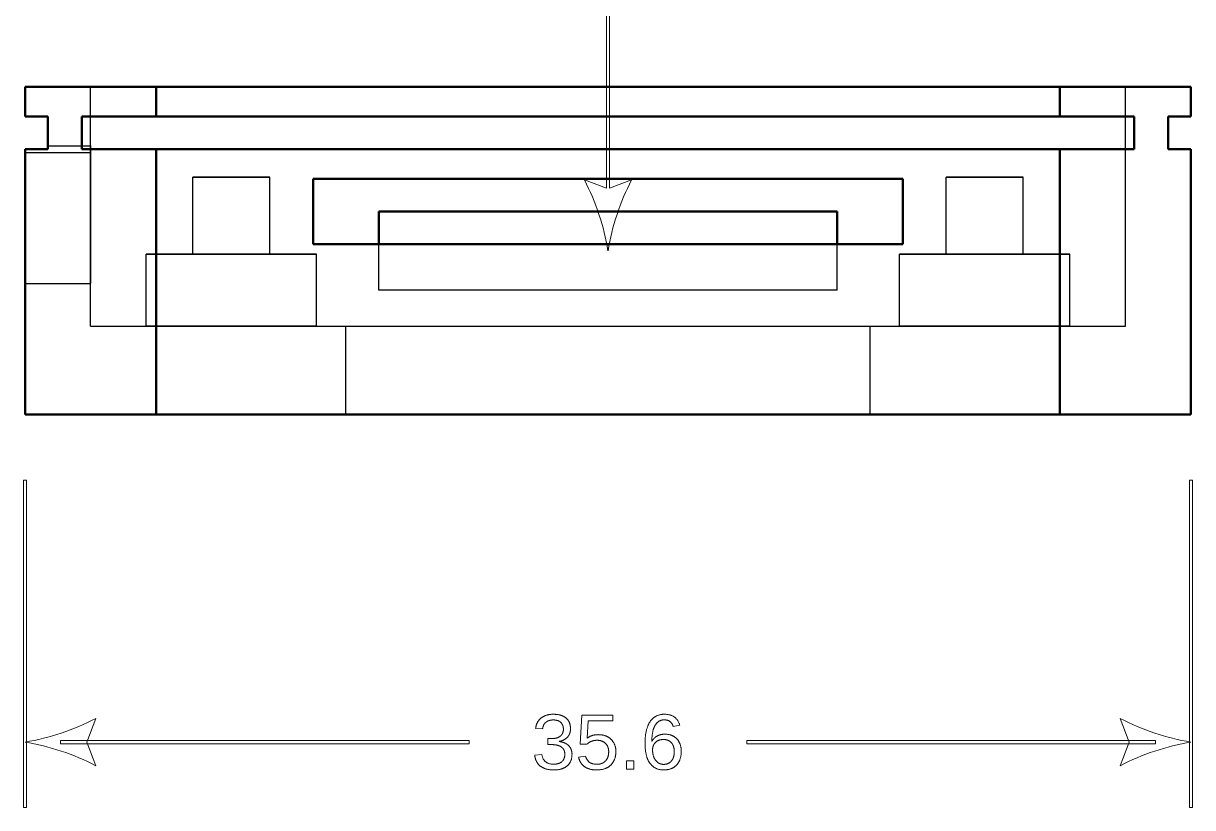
# Model space of a CAD drawing. Header units: millimetres. Extents: x 10 to 414, y 10 to 287.
# Drawn here: x 192.15 to 227.85, y 98 to 121.94 of the extents above; entities that cross this region are included whole.
import ezdxf

# ---------------------------------------------------------------- set-up
doc = ezdxf.new("R2010")
doc.units = ezdxf.units.MM
for name, color, linetype, lineweight in [('dimensions', 7, 'Continuous', 13), ('hidden', 7, 'Continuous', 25), ('part', 7, 'Continuous', 50)]:
    doc.layers.add(name, color=color, linetype=linetype, lineweight=lineweight)

msp = doc.modelspace()

# ---------------------------------------------------------------- linework, layer by layer
at = {"layer": 'dimensions'}
for p, q in [((209.95, 145), (209.95, 116.909)), ((210.05, 116.909), (210.05, 145)), ((209.95, 116.909), (209.28, 117.16)), ((210.72, 117.16), (210.05, 116.909)), ((192.25, 108), (192.15, 108)), ((192.15, 108), (192.15, 98)), ((192.25, 98), (192.25, 108)), ((227.85, 108), (227.75, 108)), ((227.75, 108), (227.75, 98)), ((227.85, 98), (227.85, 108)), ((194.09, 100), (194.36, 100.72)), ((209.205, 100.825), (209.15, 99.937)), ((210.144, 100.825), (209.205, 100.825)), ((210.144, 100.646), (210.144, 100.825)), ((225.64, 100.72), (225.91, 100)), ((207.791, 100.42), (208.003, 100.403)), ((209.366, 100.122), (209.398, 100.646)), ((209.398, 100.646), (210.144, 100.646)), ((211.99, 100.477), (212.191, 100.513)), ((193.28, 100.05), (193.28, 99.95)), ((205.763, 100.05), (193.28, 100.05)), ((194.36, 99.28), (194.09, 100)), ((205.763, 99.95), (205.763, 100.05)), ((208.159, 100.105), (208.159, 99.923)), ((208.274, 100.105), (208.159, 100.105)), ((208.509, 100.016), (208.509, 100.021)), ((214.237, 100.05), (214.237, 99.95)), ((226.72, 100.05), (214.237, 100.05)), ((225.91, 100), (225.64, 99.28)), ((226.72, 99.95), (226.72, 100.05)), ((193.28, 99.95), (205.763, 99.95)), ((207.981, 99.618), (207.763, 99.598)), ((208.159, 99.923), (208.279, 99.923)), ((209.15, 99.937), (209.357, 99.937)), ((214.237, 99.95), (226.72, 99.95)), ((209.316, 99.568), (209.102, 99.543)), ((210.56, 99.43), (210.56, 99.174)), ((210.789, 99.43), (210.56, 99.43)), ((210.789, 99.174), (210.789, 99.43)), ((210.56, 99.174), (210.789, 99.174)), ((192.15, 98), (192.25, 98)), ((227.75, 98), (227.85, 98))]:
    msp.add_line(p, q, dxfattribs=at)
for centre, start, end in [((202.8, 113.8), 9.4623, 27.4076), ((217.2, 113.8), 152.5924, 170.5377), ((191, 107.2), -80.5377, -62.5924), ((229, 107.2), -117.4076, -99.4623), ((191, 92.8), 62.5924, 80.5377), ((229, 92.8), 99.4623, 117.4076)]:
    msp.add_arc(centre, 7.299, start, end, dxfattribs=at)
for points in [[(207.791, 100.42), (207.814, 100.622), (207.959, 100.736)], [(207.959, 100.736), (208.104, 100.85), (208.331, 100.85)], [(208.329, 100.676), (208.189, 100.676), (208.103, 100.605)], [(208.56, 100.599), (208.482, 100.676), (208.329, 100.676)], [(208.331, 100.85), (208.58, 100.85), (208.717, 100.734)], [(208.717, 100.734), (208.855, 100.619), (208.855, 100.412)], [(211.283, 100.62), (211.437, 100.85), (211.72, 100.85)], [(211.718, 100.679), (211.537, 100.679), (211.438, 100.51)], [(211.99, 100.477), (211.928, 100.679), (211.718, 100.679)], [(211.72, 100.85), (212.094, 100.85), (212.191, 100.513)], [(208.103, 100.605), (208.017, 100.533), (208.003, 100.403)], [(208.543, 100.181), (208.638, 100.257), (208.638, 100.39)], [(208.638, 100.39), (208.638, 100.523), (208.56, 100.599)], [(208.855, 100.412), (208.855, 100.254), (208.767, 100.155)], [(211.13, 99.961), (211.13, 100.39), (211.283, 100.62)], [(211.438, 100.51), (211.339, 100.342), (211.339, 100.023)], [(208.274, 100.105), (208.447, 100.105), (208.543, 100.181)], [(208.767, 100.155), (208.678, 100.056), (208.509, 100.021)], [(208.509, 100.016), (208.695, 99.996), (208.798, 99.892)], [(209.504, 100.028), (209.43, 100.001), (209.357, 99.937)], [(209.366, 100.122), (209.503, 100.227), (209.707, 100.227)], [(209.664, 100.055), (209.578, 100.055), (209.504, 100.028)], [(209.924, 99.959), (209.828, 100.055), (209.664, 100.055)], [(209.707, 100.227), (209.951, 100.227), (210.096, 100.084)], [(210.096, 100.084), (210.24, 99.941), (210.24, 99.712)], [(211.277, 99.358), (211.13, 99.565), (211.13, 99.961)], [(211.339, 100.023), (211.397, 100.13), (211.501, 100.186)], [(211.451, 99.992), (211.361, 99.906), (211.361, 99.755)], [(211.69, 100.079), (211.542, 100.079), (211.451, 99.992)], [(211.501, 100.186), (211.605, 100.241), (211.74, 100.241)], [(211.935, 99.981), (211.847, 100.079), (211.69, 100.079)], [(211.74, 100.241), (211.969, 100.241), (212.103, 100.098)], [(212.023, 99.705), (212.023, 99.884), (211.935, 99.981)], [(212.103, 100.098), (212.237, 99.955), (212.237, 99.714)], [(207.981, 99.618), (208.023, 99.325), (208.341, 99.325)], [(208.578, 99.847), (208.474, 99.923), (208.279, 99.923)], [(208.682, 99.637), (208.682, 99.771), (208.578, 99.847)], [(208.591, 99.404), (208.682, 99.482), (208.682, 99.637)], [(208.901, 99.63), (208.901, 99.401), (208.755, 99.276)], [(208.798, 99.892), (208.901, 99.788), (208.901, 99.63)], [(210.021, 99.707), (210.021, 99.863), (209.924, 99.959)], [(209.925, 99.425), (210.021, 99.528), (210.021, 99.707)], [(210.24, 99.712), (210.24, 99.45), (210.085, 99.3)], [(211.361, 99.755), (211.361, 99.564), (211.455, 99.442)], [(211.936, 99.423), (212.023, 99.525), (212.023, 99.705)], [(212.237, 99.714), (212.237, 99.453), (212.095, 99.302)], [(207.94, 99.263), (207.791, 99.377), (207.763, 99.598)], [(208.341, 99.15), (208.09, 99.15), (207.94, 99.263)], [(208.341, 99.325), (208.5, 99.325), (208.591, 99.404)], [(208.755, 99.276), (208.61, 99.15), (208.341, 99.15)], [(209.282, 99.251), (209.14, 99.352), (209.102, 99.543)], [(209.654, 99.15), (209.423, 99.15), (209.282, 99.251)], [(209.316, 99.568), (209.382, 99.323), (209.659, 99.323)], [(210.085, 99.3), (209.93, 99.15), (209.654, 99.15)], [(209.659, 99.323), (209.829, 99.323), (209.925, 99.425)], [(211.704, 99.15), (211.425, 99.15), (211.277, 99.358)], [(211.455, 99.442), (211.549, 99.32), (211.697, 99.32)], [(211.697, 99.32), (211.849, 99.32), (211.936, 99.423)], [(212.095, 99.302), (211.954, 99.15), (211.704, 99.15)]]:
    msp.add_open_spline(points, degree=2, dxfattribs=at)
at = {"layer": 'hidden'}
for p, q in [((192.2, 119.1), (192.2, 120)), ((194.2, 112.7), (194.2, 120)), ((194.2, 120), (225.8, 120)), ((194.2, 112.7), (194.2, 120)), ((194.2, 120), (225.8, 120)), ((196.2, 120), (223.8, 120)), ((196.2, 119.1), (196.2, 120)), ((223.8, 119.1), (223.8, 120)), ((225.8, 112.7), (225.8, 120)), ((225.8, 112.7), (225.8, 120)), ((227.8, 119.1), (227.8, 120)), ((193.939, 118.1), (193.939, 119.1)), ((193.939, 119.1), (226.061, 119.1)), ((193.939, 119.1), (226.061, 119.1)), ((223.8, 119.1), (196.2, 119.1)), ((226.061, 118.1), (226.061, 119.1)), ((227.1, 118.1), (227.1, 119.1)), ((192.9, 118.2), (194.2, 118.2)), ((192.9, 118.2), (194.2, 118.2)), ((192.9, 118.2), (192.9, 118.1)), ((192.9, 118.2), (192.9, 118.1)), ((192.9, 118.2), (194.2, 118.2)), ((192.9, 118.2), (194.2, 118.2)), ((192.9, 118.2), (192.9, 118.1)), ((192.9, 118.1), (192.9, 118.2)), ((194.2, 118.2), (194.2, 114)), ((194.2, 118.2), (194.2, 114)), ((194.2, 118.2), (194.2, 114)), ((194.2, 118.2), (194.2, 114)), ((192.2, 118.1), (192.2, 114)), ((192.2, 118.1), (192.9, 118.1)), ((192.2, 118.1), (192.2, 114)), ((192.2, 118.1), (192.9, 118.1)), ((192.2, 118.1), (192.2, 114)), ((192.2, 118.1), (192.9, 118.1)), ((192.2, 118.1), (192.2, 114)), ((192.2, 118.1), (192.9, 118.1)), ((192.2, 110), (192.2, 118.1)), ((192.2, 118), (194.2, 118)), ((192.2, 118), (194.2, 118)), ((192.2, 118), (192.2, 114)), ((192.2, 118), (192.2, 114)), ((193.939, 118.1), (226.061, 118.1)), ((193.939, 118.1), (226.061, 118.1)), ((194.2, 118), (194.2, 114)), ((194.2, 118), (194.2, 114)), ((223.8, 118.1), (196.2, 118.1)), ((196.2, 110), (196.2, 118.1)), ((223.8, 110), (223.8, 118.1)), ((227.8, 110), (227.8, 118.1)), ((197.325, 114.9), (197.325, 117.25)), ((197.325, 114.9), (197.325, 117.25)), ((199.675, 114.9), (199.675, 117.25)), ((199.675, 114.9), (199.675, 117.25)), ((219, 117.2), (201, 117.2)), ((201, 115.2), (201, 117.2)), ((219, 115.2), (219, 117.2)), ((220.325, 114.9), (220.325, 117.25)), ((220.325, 114.9), (220.325, 117.25)), ((222.675, 114.9), (222.675, 117.25)), ((222.675, 114.9), (222.675, 117.25)), ((217, 116.2), (203, 116.2)), ((203, 113.8), (203, 116.2)), ((217, 113.8), (217, 116.2)), ((219, 115.2), (201, 115.2)), ((203, 113.8), (203, 115.2)), ((217, 113.8), (217, 115.2)), ((195.9, 112.7), (195.9, 114.9)), ((195.9, 112.7), (195.9, 114.9)), ((201.1, 112.7), (201.1, 114.9)), ((201.1, 112.7), (201.1, 114.9)), ((218.9, 112.7), (218.9, 114.9)), ((218.9, 112.7), (218.9, 114.9)), ((224.1, 112.7), (224.1, 114.9)), ((224.1, 112.7), (224.1, 114.9)), ((192.2, 114), (194.2, 114)), ((192.2, 114), (194.2, 114)), ((192.2, 114), (194.2, 114)), ((192.2, 114), (194.2, 114)), ((192.2, 114), (194.2, 114)), ((192.2, 114), (194.2, 114)), ((217, 113.8), (203, 113.8)), ((217, 113.8), (203, 113.8)), ((194.2, 112.7), (225.8, 112.7)), ((194.2, 112.7), (225.8, 112.7)), ((202, 112.7), (218, 112.7)), ((202, 112.7), (218, 112.7)), ((202, 112.7), (218, 112.7)), ((202, 112.7), (218, 112.7)), ((202, 112.7), (218, 112.7)), ((202, 112.7), (218, 112.7)), ((202, 112.7), (218, 112.7)), ((202, 112.7), (218, 112.7)), ((202, 110), (202, 112.7)), ((202, 110), (202, 112.7)), ((202, 110), (202, 112.7)), ((202, 110), (202, 112.7)), ((202, 110), (202, 112.7)), ((202, 110), (202, 112.7)), ((202, 110), (202, 112.7)), ((202, 110), (202, 112.7)), ((218, 110), (218, 112.7)), ((218, 110), (218, 112.7)), ((218, 110), (218, 112.7)), ((218, 110), (218, 112.7)), ((218, 110), (218, 112.7)), ((218, 110), (218, 112.7)), ((218, 110), (218, 112.7)), ((218, 110), (218, 112.7)), ((196.2, 110), (223.8, 110)), ((202, 110), (218, 110)), ((202, 110), (218, 110)), ((202, 110), (218, 110)), ((202, 110), (218, 110)), ((202, 110), (218, 110)), ((202, 110), (218, 110)), ((202, 110), (218, 110)), ((202, 110), (218, 110))]:
    msp.add_line(p, q, dxfattribs=at)
for points, degree, knots in [([(196.2, 120), (195.751, 120), (195.31, 120), (195.094, 120), (194.879, 120), (194.672, 120), (194.464, 120), (194.268, 120), (194.072, 120), (193.889, 120), (193.706, 120), (193.539, 120), (193.372, 120), (193.222, 120), (193.073, 120), (192.943, 120), (192.813, 120), (192.705, 120), (192.596, 120), (192.51, 120), (192.424, 120), (192.362, 120), (192.3, 120), (192.263, 120), (192.225, 120), (192.213, 120), (192.2, 120)], 2, [0, 0, 0, 0.142857, 0.142857, 0.214286, 0.214286, 0.285714, 0.285714, 0.357143, 0.357143, 0.428571, 0.428571, 0.5, 0.5, 0.571429, 0.571429, 0.642857, 0.642857, 0.714286, 0.714286, 0.785714, 0.785714, 0.857143, 0.857143, 0.928571, 0.928571, 1, 1, 1]), ([(192.9, 119.1), (192.674, 119.1), (192.498, 119.1), (192.379, 119.1), (192.261, 119.1), (192.201, 119.1), (192.2, 119.1)], 3, [0, 0, 0, 0, 0.5, 0.5, 0.5, 1, 1, 1, 1]), ([(227.8, 119.1), (227.799, 119.1), (227.739, 119.1), (227.621, 119.1), (227.502, 119.1), (227.326, 119.1), (227.1, 119.1)], 3, [0, 0, 0, 0, 0.5, 0.5, 0.5, 1, 1, 1, 1]), ([(192.9, 118.1), (192.674, 118.1), (192.498, 118.1), (192.379, 118.1), (192.261, 118.1), (192.201, 118.1), (192.2, 118.1)], 3, [0, 0, 0, 0, 0.5, 0.5, 0.5, 1, 1, 1, 1]), ([(227.8, 118.1), (227.799, 118.1), (227.739, 118.1), (227.621, 118.1), (227.502, 118.1), (227.326, 118.1), (227.1, 118.1)], 3, [0, 0, 0, 0, 0.5, 0.5, 0.5, 1, 1, 1, 1]), ([(197.325, 117.25), (197.327, 117.25), (197.33, 117.25), (197.332, 117.25), (197.34, 117.25), (197.347, 117.25), (197.354, 117.25), (197.367, 117.25), (197.379, 117.25), (197.391, 117.25), (197.408, 117.25), (197.425, 117.25), (197.441, 117.25), (197.463, 117.25), (197.484, 117.25), (197.505, 117.25), (197.531, 117.25), (197.556, 117.25), (197.581, 117.25), (197.611, 117.25), (197.64, 117.25), (197.669, 117.25), (197.702, 117.25), (197.735, 117.25), (197.767, 117.25), (197.838, 117.25), (197.912, 117.25), (197.99, 117.25), (198.15, 117.25), (198.324, 117.25), (198.5, 117.25)], 3, [0, 0, 0, 0, 0.071429, 0.071429, 0.071429, 0.142857, 0.142857, 0.142857, 0.214286, 0.214286, 0.214286, 0.285714, 0.285714, 0.285714, 0.357143, 0.357143, 0.357143, 0.428571, 0.428571, 0.428571, 0.5, 0.5, 0.5, 0.571429, 0.571429, 0.571429, 0.714286, 0.714286, 0.714286, 1, 1, 1, 1]), ([(197.325, 117.25), (197.327, 117.25), (197.33, 117.25), (197.332, 117.25), (197.34, 117.25), (197.347, 117.25), (197.354, 117.25), (197.367, 117.25), (197.379, 117.25), (197.391, 117.25), (197.408, 117.25), (197.425, 117.25), (197.441, 117.25), (197.463, 117.25), (197.484, 117.25), (197.505, 117.25), (197.531, 117.25), (197.556, 117.25), (197.581, 117.25), (197.611, 117.25), (197.64, 117.25), (197.669, 117.25), (197.702, 117.25), (197.735, 117.25), (197.767, 117.25), (197.838, 117.25), (197.912, 117.25), (197.99, 117.25), (198.15, 117.25), (198.324, 117.25), (198.5, 117.25)], 3, [0, 0, 0, 0, 0.071429, 0.071429, 0.071429, 0.142857, 0.142857, 0.142857, 0.214286, 0.214286, 0.214286, 0.285714, 0.285714, 0.285714, 0.357143, 0.357143, 0.357143, 0.428571, 0.428571, 0.428571, 0.5, 0.5, 0.5, 0.571429, 0.571429, 0.571429, 0.714286, 0.714286, 0.714286, 1, 1, 1, 1]), ([(198.5, 117.25), (198.699, 117.25), (198.888, 117.25), (199.012, 117.25), (199.125, 117.25), (199.179, 117.25), (199.233, 117.25), (199.282, 117.25), (199.331, 117.25), (199.375, 117.25), (199.419, 117.25), (199.457, 117.25), (199.495, 117.25), (199.527, 117.25), (199.559, 117.25), (199.584, 117.25), (199.609, 117.25), (199.627, 117.25), (199.646, 117.25), (199.657, 117.25), (199.668, 117.25), (199.671, 117.25), (199.675, 117.25)], 2, [0, 0, 0, 0.336599, 0.336599, 0.560999, 0.560999, 0.673198, 0.673198, 0.785398, 0.785398, 0.897598, 0.897598, 1.009798, 1.009798, 1.121997, 1.121997, 1.234197, 1.234197, 1.346397, 1.346397, 1.458597, 1.458597, 1.570796, 1.570796, 1.570796]), ([(198.5, 117.25), (198.699, 117.25), (198.888, 117.25), (199.012, 117.25), (199.125, 117.25), (199.179, 117.25), (199.233, 117.25), (199.282, 117.25), (199.331, 117.25), (199.375, 117.25), (199.419, 117.25), (199.457, 117.25), (199.495, 117.25), (199.527, 117.25), (199.559, 117.25), (199.584, 117.25), (199.609, 117.25), (199.627, 117.25), (199.646, 117.25), (199.657, 117.25), (199.668, 117.25), (199.671, 117.25), (199.675, 117.25)], 2, [0, 0, 0, 0.336599, 0.336599, 0.560999, 0.560999, 0.673198, 0.673198, 0.785398, 0.785398, 0.897598, 0.897598, 1.009798, 1.009798, 1.121997, 1.121997, 1.234197, 1.234197, 1.346397, 1.346397, 1.458597, 1.458597, 1.570796, 1.570796, 1.570796]), ([(220.325, 117.25), (220.327, 117.25), (220.33, 117.25), (220.332, 117.25), (220.34, 117.25), (220.347, 117.25), (220.354, 117.25), (220.367, 117.25), (220.379, 117.25), (220.391, 117.25), (220.408, 117.25), (220.425, 117.25), (220.441, 117.25), (220.463, 117.25), (220.484, 117.25), (220.505, 117.25), (220.531, 117.25), (220.556, 117.25), (220.581, 117.25), (220.611, 117.25), (220.64, 117.25), (220.669, 117.25), (220.702, 117.25), (220.735, 117.25), (220.767, 117.25), (220.838, 117.25), (220.912, 117.25), (220.99, 117.25), (221.15, 117.25), (221.324, 117.25), (221.5, 117.25)], 3, [0, 0, 0, 0, 0.071429, 0.071429, 0.071429, 0.142857, 0.142857, 0.142857, 0.214286, 0.214286, 0.214286, 0.285714, 0.285714, 0.285714, 0.357143, 0.357143, 0.357143, 0.428571, 0.428571, 0.428571, 0.5, 0.5, 0.5, 0.571429, 0.571429, 0.571429, 0.714286, 0.714286, 0.714286, 1, 1, 1, 1]), ([(220.325, 117.25), (220.327, 117.25), (220.33, 117.25), (220.332, 117.25), (220.34, 117.25), (220.347, 117.25), (220.354, 117.25), (220.367, 117.25), (220.379, 117.25), (220.391, 117.25), (220.408, 117.25), (220.425, 117.25), (220.441, 117.25), (220.463, 117.25), (220.484, 117.25), (220.505, 117.25), (220.531, 117.25), (220.556, 117.25), (220.581, 117.25), (220.611, 117.25), (220.64, 117.25), (220.669, 117.25), (220.702, 117.25), (220.735, 117.25), (220.767, 117.25), (220.838, 117.25), (220.912, 117.25), (220.99, 117.25), (221.15, 117.25), (221.324, 117.25), (221.5, 117.25)], 3, [0, 0, 0, 0, 0.071429, 0.071429, 0.071429, 0.142857, 0.142857, 0.142857, 0.214286, 0.214286, 0.214286, 0.285714, 0.285714, 0.285714, 0.357143, 0.357143, 0.357143, 0.428571, 0.428571, 0.428571, 0.5, 0.5, 0.5, 0.571429, 0.571429, 0.571429, 0.714286, 0.714286, 0.714286, 1, 1, 1, 1]), ([(221.5, 117.25), (221.699, 117.25), (221.888, 117.25), (222.012, 117.25), (222.125, 117.25), (222.179, 117.25), (222.233, 117.25), (222.282, 117.25), (222.331, 117.25), (222.375, 117.25), (222.419, 117.25), (222.457, 117.25), (222.495, 117.25), (222.527, 117.25), (222.559, 117.25), (222.584, 117.25), (222.609, 117.25), (222.627, 117.25), (222.646, 117.25), (222.657, 117.25), (222.668, 117.25), (222.671, 117.25), (222.675, 117.25)], 2, [0, 0, 0, 0.336599, 0.336599, 0.560999, 0.560999, 0.673198, 0.673198, 0.785398, 0.785398, 0.897598, 0.897598, 1.009798, 1.009798, 1.121997, 1.121997, 1.234197, 1.234197, 1.346397, 1.346397, 1.458597, 1.458597, 1.570796, 1.570796, 1.570796]), ([(221.5, 117.25), (221.699, 117.25), (221.888, 117.25), (222.012, 117.25), (222.125, 117.25), (222.179, 117.25), (222.233, 117.25), (222.282, 117.25), (222.331, 117.25), (222.375, 117.25), (222.419, 117.25), (222.457, 117.25), (222.495, 117.25), (222.527, 117.25), (222.559, 117.25), (222.584, 117.25), (222.609, 117.25), (222.627, 117.25), (222.646, 117.25), (222.657, 117.25), (222.668, 117.25), (222.671, 117.25), (222.675, 117.25)], 2, [0, 0, 0, 0.336599, 0.336599, 0.560999, 0.560999, 0.673198, 0.673198, 0.785398, 0.785398, 0.897598, 0.897598, 1.009798, 1.009798, 1.121997, 1.121997, 1.234197, 1.234197, 1.346397, 1.346397, 1.458597, 1.458597, 1.570796, 1.570796, 1.570796]), ([(195.9, 114.9), (195.908, 114.9), (195.916, 114.9), (195.941, 114.9), (195.965, 114.9), (196.006, 114.9), (196.046, 114.9), (196.102, 114.9), (196.157, 114.9), (196.228, 114.9), (196.299, 114.9), (196.383, 114.9), (196.467, 114.9), (196.564, 114.9), (196.662, 114.9), (196.77, 114.9), (196.879, 114.9), (196.998, 114.9), (197.117, 114.9), (197.244, 114.9), (197.372, 114.9), (197.507, 114.9), (197.641, 114.9), (197.781, 114.9), (197.921, 114.9), (198.208, 114.9), (198.5, 114.9)], 2, [0, 0, 0, 0.071429, 0.071429, 0.142857, 0.142857, 0.214286, 0.214286, 0.285714, 0.285714, 0.357143, 0.357143, 0.428571, 0.428571, 0.5, 0.5, 0.571429, 0.571429, 0.642857, 0.642857, 0.714286, 0.714286, 0.785714, 0.785714, 0.857143, 0.857143, 1, 1, 1]), ([(195.9, 114.9), (195.908, 114.9), (195.916, 114.9), (195.941, 114.9), (195.965, 114.9), (196.006, 114.9), (196.046, 114.9), (196.102, 114.9), (196.157, 114.9), (196.228, 114.9), (196.299, 114.9), (196.383, 114.9), (196.467, 114.9), (196.564, 114.9), (196.662, 114.9), (196.77, 114.9), (196.879, 114.9), (196.998, 114.9), (197.117, 114.9), (197.244, 114.9), (197.372, 114.9), (197.507, 114.9), (197.641, 114.9), (197.781, 114.9), (197.921, 114.9), (198.208, 114.9), (198.5, 114.9)], 2, [0, 0, 0, 0.071429, 0.071429, 0.142857, 0.142857, 0.214286, 0.214286, 0.285714, 0.285714, 0.357143, 0.357143, 0.428571, 0.428571, 0.5, 0.5, 0.571429, 0.571429, 0.642857, 0.642857, 0.714286, 0.714286, 0.785714, 0.785714, 0.857143, 0.857143, 1, 1, 1]), ([(197.325, 114.9), (197.327, 114.9), (197.33, 114.9), (197.332, 114.9), (197.34, 114.9), (197.347, 114.9), (197.354, 114.9), (197.367, 114.9), (197.379, 114.9), (197.391, 114.9), (197.408, 114.9), (197.425, 114.9), (197.441, 114.9), (197.463, 114.9), (197.484, 114.9), (197.505, 114.9), (197.531, 114.9), (197.556, 114.9), (197.581, 114.9), (197.611, 114.9), (197.64, 114.9), (197.669, 114.9), (197.702, 114.9), (197.735, 114.9), (197.767, 114.9), (197.838, 114.9), (197.912, 114.9), (197.99, 114.9), (198.15, 114.9), (198.324, 114.9), (198.5, 114.9)], 3, [0, 0, 0, 0, 0.071429, 0.071429, 0.071429, 0.142857, 0.142857, 0.142857, 0.214286, 0.214286, 0.214286, 0.285714, 0.285714, 0.285714, 0.357143, 0.357143, 0.357143, 0.428571, 0.428571, 0.428571, 0.5, 0.5, 0.5, 0.571429, 0.571429, 0.571429, 0.714286, 0.714286, 0.714286, 1, 1, 1, 1]), ([(197.325, 114.9), (197.327, 114.9), (197.33, 114.9), (197.332, 114.9), (197.34, 114.9), (197.347, 114.9), (197.354, 114.9), (197.367, 114.9), (197.379, 114.9), (197.391, 114.9), (197.408, 114.9), (197.425, 114.9), (197.441, 114.9), (197.463, 114.9), (197.484, 114.9), (197.505, 114.9), (197.531, 114.9), (197.556, 114.9), (197.581, 114.9), (197.611, 114.9), (197.64, 114.9), (197.669, 114.9), (197.702, 114.9), (197.735, 114.9), (197.767, 114.9), (197.838, 114.9), (197.912, 114.9), (197.99, 114.9), (198.15, 114.9), (198.324, 114.9), (198.5, 114.9)], 3, [0, 0, 0, 0, 0.071429, 0.071429, 0.071429, 0.142857, 0.142857, 0.142857, 0.214286, 0.214286, 0.214286, 0.285714, 0.285714, 0.285714, 0.357143, 0.357143, 0.357143, 0.428571, 0.428571, 0.428571, 0.5, 0.5, 0.5, 0.571429, 0.571429, 0.571429, 0.714286, 0.714286, 0.714286, 1, 1, 1, 1]), ([(198.5, 114.9), (198.699, 114.9), (198.888, 114.9), (199.012, 114.9), (199.125, 114.9), (199.179, 114.9), (199.233, 114.9), (199.282, 114.9), (199.331, 114.9), (199.375, 114.9), (199.419, 114.9), (199.457, 114.9), (199.495, 114.9), (199.527, 114.9), (199.559, 114.9), (199.584, 114.9), (199.609, 114.9), (199.627, 114.9), (199.646, 114.9), (199.657, 114.9), (199.668, 114.9), (199.671, 114.9), (199.675, 114.9)], 2, [0, 0, 0, 0.336599, 0.336599, 0.560999, 0.560999, 0.673198, 0.673198, 0.785398, 0.785398, 0.897598, 0.897598, 1.009798, 1.009798, 1.121997, 1.121997, 1.234197, 1.234197, 1.346397, 1.346397, 1.458597, 1.458597, 1.570796, 1.570796, 1.570796]), ([(198.5, 114.9), (198.646, 114.9), (198.791, 114.9), (199.081, 114.9), (199.359, 114.9), (199.493, 114.9), (199.628, 114.9), (199.756, 114.9), (199.883, 114.9), (200.002, 114.9), (200.121, 114.9), (200.23, 114.9), (200.338, 114.9), (200.436, 114.9), (200.533, 114.9), (200.617, 114.9), (200.701, 114.9), (200.772, 114.9), (200.843, 114.9), (200.898, 114.9), (200.954, 114.9), (200.994, 114.9), (201.035, 114.9), (201.059, 114.9), (201.084, 114.9), (201.092, 114.9), (201.1, 114.9)], 2, [0, 0, 0, 0.1122, 0.1122, 0.336599, 0.336599, 0.448799, 0.448799, 0.560999, 0.560999, 0.673198, 0.673198, 0.785398, 0.785398, 0.897598, 0.897598, 1.009798, 1.009798, 1.121997, 1.121997, 1.234197, 1.234197, 1.346397, 1.346397, 1.458597, 1.458597, 1.570796, 1.570796, 1.570796]), ([(198.5, 114.9), (198.646, 114.9), (198.791, 114.9), (199.081, 114.9), (199.359, 114.9), (199.493, 114.9), (199.628, 114.9), (199.756, 114.9), (199.883, 114.9), (200.002, 114.9), (200.121, 114.9), (200.23, 114.9), (200.338, 114.9), (200.436, 114.9), (200.533, 114.9), (200.617, 114.9), (200.701, 114.9), (200.772, 114.9), (200.843, 114.9), (200.898, 114.9), (200.954, 114.9), (200.994, 114.9), (201.035, 114.9), (201.059, 114.9), (201.084, 114.9), (201.092, 114.9), (201.1, 114.9)], 2, [0, 0, 0, 0.1122, 0.1122, 0.336599, 0.336599, 0.448799, 0.448799, 0.560999, 0.560999, 0.673198, 0.673198, 0.785398, 0.785398, 0.897598, 0.897598, 1.009798, 1.009798, 1.121997, 1.121997, 1.234197, 1.234197, 1.346397, 1.346397, 1.458597, 1.458597, 1.570796, 1.570796, 1.570796]), ([(198.5, 114.9), (198.699, 114.9), (198.888, 114.9), (199.012, 114.9), (199.125, 114.9), (199.179, 114.9), (199.233, 114.9), (199.282, 114.9), (199.331, 114.9), (199.375, 114.9), (199.419, 114.9), (199.457, 114.9), (199.495, 114.9), (199.527, 114.9), (199.559, 114.9), (199.584, 114.9), (199.609, 114.9), (199.627, 114.9), (199.646, 114.9), (199.657, 114.9), (199.668, 114.9), (199.671, 114.9), (199.675, 114.9)], 2, [0, 0, 0, 0.336599, 0.336599, 0.560999, 0.560999, 0.673198, 0.673198, 0.785398, 0.785398, 0.897598, 0.897598, 1.009798, 1.009798, 1.121997, 1.121997, 1.234197, 1.234197, 1.346397, 1.346397, 1.458597, 1.458597, 1.570796, 1.570796, 1.570796]), ([(218.9, 114.9), (218.908, 114.9), (218.916, 114.9), (218.941, 114.9), (218.965, 114.9), (219.006, 114.9), (219.046, 114.9), (219.102, 114.9), (219.157, 114.9), (219.228, 114.9), (219.299, 114.9), (219.383, 114.9), (219.467, 114.9), (219.564, 114.9), (219.662, 114.9), (219.77, 114.9), (219.879, 114.9), (219.998, 114.9), (220.117, 114.9), (220.244, 114.9), (220.372, 114.9), (220.507, 114.9), (220.641, 114.9), (220.781, 114.9), (220.921, 114.9), (221.208, 114.9), (221.5, 114.9)], 2, [0, 0, 0, 0.071429, 0.071429, 0.142857, 0.142857, 0.214286, 0.214286, 0.285714, 0.285714, 0.357143, 0.357143, 0.428571, 0.428571, 0.5, 0.5, 0.571429, 0.571429, 0.642857, 0.642857, 0.714286, 0.714286, 0.785714, 0.785714, 0.857143, 0.857143, 1, 1, 1]), ([(218.9, 114.9), (218.908, 114.9), (218.916, 114.9), (218.941, 114.9), (218.965, 114.9), (219.006, 114.9), (219.046, 114.9), (219.102, 114.9), (219.157, 114.9), (219.228, 114.9), (219.299, 114.9), (219.383, 114.9), (219.467, 114.9), (219.564, 114.9), (219.662, 114.9), (219.77, 114.9), (219.879, 114.9), (219.998, 114.9), (220.117, 114.9), (220.244, 114.9), (220.372, 114.9), (220.507, 114.9), (220.641, 114.9), (220.781, 114.9), (220.921, 114.9), (221.208, 114.9), (221.5, 114.9)], 2, [0, 0, 0, 0.071429, 0.071429, 0.142857, 0.142857, 0.214286, 0.214286, 0.285714, 0.285714, 0.357143, 0.357143, 0.428571, 0.428571, 0.5, 0.5, 0.571429, 0.571429, 0.642857, 0.642857, 0.714286, 0.714286, 0.785714, 0.785714, 0.857143, 0.857143, 1, 1, 1]), ([(220.325, 114.9), (220.327, 114.9), (220.33, 114.9), (220.332, 114.9), (220.34, 114.9), (220.347, 114.9), (220.354, 114.9), (220.367, 114.9), (220.379, 114.9), (220.391, 114.9), (220.408, 114.9), (220.425, 114.9), (220.441, 114.9), (220.463, 114.9), (220.484, 114.9), (220.505, 114.9), (220.531, 114.9), (220.556, 114.9), (220.581, 114.9), (220.611, 114.9), (220.64, 114.9), (220.669, 114.9), (220.702, 114.9), (220.735, 114.9), (220.767, 114.9), (220.838, 114.9), (220.912, 114.9), (220.99, 114.9), (221.15, 114.9), (221.324, 114.9), (221.5, 114.9)], 3, [0, 0, 0, 0, 0.071429, 0.071429, 0.071429, 0.142857, 0.142857, 0.142857, 0.214286, 0.214286, 0.214286, 0.285714, 0.285714, 0.285714, 0.357143, 0.357143, 0.357143, 0.428571, 0.428571, 0.428571, 0.5, 0.5, 0.5, 0.571429, 0.571429, 0.571429, 0.714286, 0.714286, 0.714286, 1, 1, 1, 1]), ([(220.325, 114.9), (220.327, 114.9), (220.33, 114.9), (220.332, 114.9), (220.34, 114.9), (220.347, 114.9), (220.354, 114.9), (220.367, 114.9), (220.379, 114.9), (220.391, 114.9), (220.408, 114.9), (220.425, 114.9), (220.441, 114.9), (220.463, 114.9), (220.484, 114.9), (220.505, 114.9), (220.531, 114.9), (220.556, 114.9), (220.581, 114.9), (220.611, 114.9), (220.64, 114.9), (220.669, 114.9), (220.702, 114.9), (220.735, 114.9), (220.767, 114.9), (220.838, 114.9), (220.912, 114.9), (220.99, 114.9), (221.15, 114.9), (221.324, 114.9), (221.5, 114.9)], 3, [0, 0, 0, 0, 0.071429, 0.071429, 0.071429, 0.142857, 0.142857, 0.142857, 0.214286, 0.214286, 0.214286, 0.285714, 0.285714, 0.285714, 0.357143, 0.357143, 0.357143, 0.428571, 0.428571, 0.428571, 0.5, 0.5, 0.5, 0.571429, 0.571429, 0.571429, 0.714286, 0.714286, 0.714286, 1, 1, 1, 1]), ([(221.5, 114.9), (221.646, 114.9), (221.791, 114.9), (222.081, 114.9), (222.359, 114.9), (222.493, 114.9), (222.628, 114.9), (222.756, 114.9), (222.883, 114.9), (223.002, 114.9), (223.121, 114.9), (223.23, 114.9), (223.338, 114.9), (223.436, 114.9), (223.533, 114.9), (223.617, 114.9), (223.701, 114.9), (223.772, 114.9), (223.843, 114.9), (223.898, 114.9), (223.954, 114.9), (223.994, 114.9), (224.035, 114.9), (224.059, 114.9), (224.084, 114.9), (224.092, 114.9), (224.1, 114.9)], 2, [0, 0, 0, 0.1122, 0.1122, 0.336599, 0.336599, 0.448799, 0.448799, 0.560999, 0.560999, 0.673198, 0.673198, 0.785398, 0.785398, 0.897598, 0.897598, 1.009798, 1.009798, 1.121997, 1.121997, 1.234197, 1.234197, 1.346397, 1.346397, 1.458597, 1.458597, 1.570796, 1.570796, 1.570796]), ([(221.5, 114.9), (221.646, 114.9), (221.791, 114.9), (222.081, 114.9), (222.359, 114.9), (222.493, 114.9), (222.628, 114.9), (222.756, 114.9), (222.883, 114.9), (223.002, 114.9), (223.121, 114.9), (223.23, 114.9), (223.338, 114.9), (223.436, 114.9), (223.533, 114.9), (223.617, 114.9), (223.701, 114.9), (223.772, 114.9), (223.843, 114.9), (223.898, 114.9), (223.954, 114.9), (223.994, 114.9), (224.035, 114.9), (224.059, 114.9), (224.084, 114.9), (224.092, 114.9), (224.1, 114.9)], 2, [0, 0, 0, 0.1122, 0.1122, 0.336599, 0.336599, 0.448799, 0.448799, 0.560999, 0.560999, 0.673198, 0.673198, 0.785398, 0.785398, 0.897598, 0.897598, 1.009798, 1.009798, 1.121997, 1.121997, 1.234197, 1.234197, 1.346397, 1.346397, 1.458597, 1.458597, 1.570796, 1.570796, 1.570796]), ([(221.5, 114.9), (221.699, 114.9), (221.888, 114.9), (222.012, 114.9), (222.125, 114.9), (222.179, 114.9), (222.233, 114.9), (222.282, 114.9), (222.331, 114.9), (222.375, 114.9), (222.419, 114.9), (222.457, 114.9), (222.495, 114.9), (222.527, 114.9), (222.559, 114.9), (222.584, 114.9), (222.609, 114.9), (222.627, 114.9), (222.646, 114.9), (222.657, 114.9), (222.668, 114.9), (222.671, 114.9), (222.675, 114.9)], 2, [0, 0, 0, 0.336599, 0.336599, 0.560999, 0.560999, 0.673198, 0.673198, 0.785398, 0.785398, 0.897598, 0.897598, 1.009798, 1.009798, 1.121997, 1.121997, 1.234197, 1.234197, 1.346397, 1.346397, 1.458597, 1.458597, 1.570796, 1.570796, 1.570796]), ([(221.5, 114.9), (221.699, 114.9), (221.888, 114.9), (222.012, 114.9), (222.125, 114.9), (222.179, 114.9), (222.233, 114.9), (222.282, 114.9), (222.331, 114.9), (222.375, 114.9), (222.419, 114.9), (222.457, 114.9), (222.495, 114.9), (222.527, 114.9), (222.559, 114.9), (222.584, 114.9), (222.609, 114.9), (222.627, 114.9), (222.646, 114.9), (222.657, 114.9), (222.668, 114.9), (222.671, 114.9), (222.675, 114.9)], 2, [0, 0, 0, 0.336599, 0.336599, 0.560999, 0.560999, 0.673198, 0.673198, 0.785398, 0.785398, 0.897598, 0.897598, 1.009798, 1.009798, 1.121997, 1.121997, 1.234197, 1.234197, 1.346397, 1.346397, 1.458597, 1.458597, 1.570796, 1.570796, 1.570796]), ([(195.9, 112.7), (195.908, 112.7), (195.916, 112.7), (195.941, 112.7), (195.965, 112.7), (196.006, 112.7), (196.046, 112.7), (196.102, 112.7), (196.157, 112.7), (196.228, 112.7), (196.299, 112.7), (196.383, 112.7), (196.467, 112.7), (196.564, 112.7), (196.662, 112.7), (196.77, 112.7), (196.879, 112.7), (196.998, 112.7), (197.117, 112.7), (197.244, 112.7), (197.372, 112.7), (197.507, 112.7), (197.641, 112.7), (197.781, 112.7), (197.921, 112.7), (198.208, 112.7), (198.5, 112.7)], 2, [0, 0, 0, 0.071429, 0.071429, 0.142857, 0.142857, 0.214286, 0.214286, 0.285714, 0.285714, 0.357143, 0.357143, 0.428571, 0.428571, 0.5, 0.5, 0.571429, 0.571429, 0.642857, 0.642857, 0.714286, 0.714286, 0.785714, 0.785714, 0.857143, 0.857143, 1, 1, 1]), ([(195.9, 112.7), (195.908, 112.7), (195.916, 112.7), (195.941, 112.7), (195.965, 112.7), (196.006, 112.7), (196.046, 112.7), (196.102, 112.7), (196.157, 112.7), (196.228, 112.7), (196.299, 112.7), (196.383, 112.7), (196.467, 112.7), (196.564, 112.7), (196.662, 112.7), (196.77, 112.7), (196.879, 112.7), (196.998, 112.7), (197.117, 112.7), (197.244, 112.7), (197.372, 112.7), (197.507, 112.7), (197.641, 112.7), (197.781, 112.7), (197.921, 112.7), (198.208, 112.7), (198.5, 112.7)], 2, [0, 0, 0, 0.071429, 0.071429, 0.142857, 0.142857, 0.214286, 0.214286, 0.285714, 0.285714, 0.357143, 0.357143, 0.428571, 0.428571, 0.5, 0.5, 0.571429, 0.571429, 0.642857, 0.642857, 0.714286, 0.714286, 0.785714, 0.785714, 0.857143, 0.857143, 1, 1, 1]), ([(198.5, 112.7), (198.646, 112.7), (198.791, 112.7), (199.081, 112.7), (199.359, 112.7), (199.493, 112.7), (199.628, 112.7), (199.756, 112.7), (199.883, 112.7), (200.002, 112.7), (200.121, 112.7), (200.23, 112.7), (200.338, 112.7), (200.436, 112.7), (200.533, 112.7), (200.617, 112.7), (200.701, 112.7), (200.772, 112.7), (200.843, 112.7), (200.898, 112.7), (200.954, 112.7), (200.994, 112.7), (201.035, 112.7), (201.059, 112.7), (201.084, 112.7), (201.092, 112.7), (201.1, 112.7)], 2, [0, 0, 0, 0.1122, 0.1122, 0.336599, 0.336599, 0.448799, 0.448799, 0.560999, 0.560999, 0.673198, 0.673198, 0.785398, 0.785398, 0.897598, 0.897598, 1.009798, 1.009798, 1.121997, 1.121997, 1.234197, 1.234197, 1.346397, 1.346397, 1.458597, 1.458597, 1.570796, 1.570796, 1.570796]), ([(198.5, 112.7), (198.646, 112.7), (198.791, 112.7), (199.081, 112.7), (199.359, 112.7), (199.493, 112.7), (199.628, 112.7), (199.756, 112.7), (199.883, 112.7), (200.002, 112.7), (200.121, 112.7), (200.23, 112.7), (200.338, 112.7), (200.436, 112.7), (200.533, 112.7), (200.617, 112.7), (200.701, 112.7), (200.772, 112.7), (200.843, 112.7), (200.898, 112.7), (200.954, 112.7), (200.994, 112.7), (201.035, 112.7), (201.059, 112.7), (201.084, 112.7), (201.092, 112.7), (201.1, 112.7)], 2, [0, 0, 0, 0.1122, 0.1122, 0.336599, 0.336599, 0.448799, 0.448799, 0.560999, 0.560999, 0.673198, 0.673198, 0.785398, 0.785398, 0.897598, 0.897598, 1.009798, 1.009798, 1.121997, 1.121997, 1.234197, 1.234197, 1.346397, 1.346397, 1.458597, 1.458597, 1.570796, 1.570796, 1.570796]), ([(218.9, 112.7), (218.908, 112.7), (218.916, 112.7), (218.941, 112.7), (218.965, 112.7), (219.006, 112.7), (219.046, 112.7), (219.102, 112.7), (219.157, 112.7), (219.228, 112.7), (219.299, 112.7), (219.383, 112.7), (219.467, 112.7), (219.564, 112.7), (219.662, 112.7), (219.77, 112.7), (219.879, 112.7), (219.998, 112.7), (220.117, 112.7), (220.244, 112.7), (220.372, 112.7), (220.507, 112.7), (220.641, 112.7), (220.781, 112.7), (220.921, 112.7), (221.208, 112.7), (221.5, 112.7)], 2, [0, 0, 0, 0.071429, 0.071429, 0.142857, 0.142857, 0.214286, 0.214286, 0.285714, 0.285714, 0.357143, 0.357143, 0.428571, 0.428571, 0.5, 0.5, 0.571429, 0.571429, 0.642857, 0.642857, 0.714286, 0.714286, 0.785714, 0.785714, 0.857143, 0.857143, 1, 1, 1]), ([(218.9, 112.7), (218.908, 112.7), (218.916, 112.7), (218.941, 112.7), (218.965, 112.7), (219.006, 112.7), (219.046, 112.7), (219.102, 112.7), (219.157, 112.7), (219.228, 112.7), (219.299, 112.7), (219.383, 112.7), (219.467, 112.7), (219.564, 112.7), (219.662, 112.7), (219.77, 112.7), (219.879, 112.7), (219.998, 112.7), (220.117, 112.7), (220.244, 112.7), (220.372, 112.7), (220.507, 112.7), (220.641, 112.7), (220.781, 112.7), (220.921, 112.7), (221.208, 112.7), (221.5, 112.7)], 2, [0, 0, 0, 0.071429, 0.071429, 0.142857, 0.142857, 0.214286, 0.214286, 0.285714, 0.285714, 0.357143, 0.357143, 0.428571, 0.428571, 0.5, 0.5, 0.571429, 0.571429, 0.642857, 0.642857, 0.714286, 0.714286, 0.785714, 0.785714, 0.857143, 0.857143, 1, 1, 1]), ([(221.5, 112.7), (221.646, 112.7), (221.791, 112.7), (222.081, 112.7), (222.359, 112.7), (222.493, 112.7), (222.628, 112.7), (222.756, 112.7), (222.883, 112.7), (223.002, 112.7), (223.121, 112.7), (223.23, 112.7), (223.338, 112.7), (223.436, 112.7), (223.533, 112.7), (223.617, 112.7), (223.701, 112.7), (223.772, 112.7), (223.843, 112.7), (223.898, 112.7), (223.954, 112.7), (223.994, 112.7), (224.035, 112.7), (224.059, 112.7), (224.084, 112.7), (224.092, 112.7), (224.1, 112.7)], 2, [0, 0, 0, 0.1122, 0.1122, 0.336599, 0.336599, 0.448799, 0.448799, 0.560999, 0.560999, 0.673198, 0.673198, 0.785398, 0.785398, 0.897598, 0.897598, 1.009798, 1.009798, 1.121997, 1.121997, 1.234197, 1.234197, 1.346397, 1.346397, 1.458597, 1.458597, 1.570796, 1.570796, 1.570796]), ([(221.5, 112.7), (221.646, 112.7), (221.791, 112.7), (222.081, 112.7), (222.359, 112.7), (222.493, 112.7), (222.628, 112.7), (222.756, 112.7), (222.883, 112.7), (223.002, 112.7), (223.121, 112.7), (223.23, 112.7), (223.338, 112.7), (223.436, 112.7), (223.533, 112.7), (223.617, 112.7), (223.701, 112.7), (223.772, 112.7), (223.843, 112.7), (223.898, 112.7), (223.954, 112.7), (223.994, 112.7), (224.035, 112.7), (224.059, 112.7), (224.084, 112.7), (224.092, 112.7), (224.1, 112.7)], 2, [0, 0, 0, 0.1122, 0.1122, 0.336599, 0.336599, 0.448799, 0.448799, 0.560999, 0.560999, 0.673198, 0.673198, 0.785398, 0.785398, 0.897598, 0.897598, 1.009798, 1.009798, 1.121997, 1.121997, 1.234197, 1.234197, 1.346397, 1.346397, 1.458597, 1.458597, 1.570796, 1.570796, 1.570796]), ([(196.2, 110), (195.751, 110), (195.31, 110), (195.094, 110), (194.879, 110), (194.672, 110), (194.464, 110), (194.268, 110), (194.072, 110), (193.889, 110), (193.706, 110), (193.539, 110), (193.372, 110), (193.222, 110), (193.073, 110), (192.943, 110), (192.813, 110), (192.705, 110), (192.596, 110), (192.51, 110), (192.424, 110), (192.362, 110), (192.3, 110), (192.263, 110), (192.225, 110), (192.213, 110), (192.2, 110)], 2, [0, 0, 0, 0.142857, 0.142857, 0.214286, 0.214286, 0.285714, 0.285714, 0.357143, 0.357143, 0.428571, 0.428571, 0.5, 0.5, 0.571429, 0.571429, 0.642857, 0.642857, 0.714286, 0.714286, 0.785714, 0.785714, 0.857143, 0.857143, 0.928571, 0.928571, 1, 1, 1])]:
    msp.add_open_spline(points, degree=degree, knots=knots, dxfattribs=at)
for points, degree in [([(223.8, 120), (224.248, 120), (224.69, 120), (225.121, 120), (225.536, 120), (225.928, 120), (226.294, 120), (226.628, 120), (226.927, 120), (227.187, 120), (227.404, 120), (227.576, 120), (227.7, 120), (227.775, 120), (227.8, 120)], 1), ([(196.2, 119.1), (195.399, 119.1), (194.6, 119.1), (193.939, 119.1)], 3), ([(226.061, 119.1), (225.4, 119.1), (224.601, 119.1), (223.8, 119.1)], 3), ([(196.2, 118.1), (195.399, 118.1), (194.6, 118.1), (193.939, 118.1)], 3), ([(226.061, 118.1), (225.4, 118.1), (224.601, 118.1), (223.8, 118.1)], 3), ([(199.675, 117.25), (199.646, 117.25), (199.559, 117.25), (199.419, 117.25), (199.233, 117.25), (199.01, 117.25), (198.761, 117.25), (198.5, 117.25), (198.239, 117.25), (197.99, 117.25), (197.767, 117.25), (197.581, 117.25), (197.441, 117.25), (197.354, 117.25), (197.325, 117.25)], 1), ([(199.675, 117.25), (199.646, 117.25), (199.559, 117.25), (199.419, 117.25), (199.233, 117.25), (199.01, 117.25), (198.761, 117.25), (198.5, 117.25), (198.239, 117.25), (197.99, 117.25), (197.767, 117.25), (197.581, 117.25), (197.441, 117.25), (197.354, 117.25), (197.325, 117.25)], 1), ([(222.675, 117.25), (222.646, 117.25), (222.559, 117.25), (222.419, 117.25), (222.233, 117.25), (222.01, 117.25), (221.761, 117.25), (221.5, 117.25), (221.239, 117.25), (220.99, 117.25), (220.767, 117.25), (220.581, 117.25), (220.441, 117.25), (220.354, 117.25), (220.325, 117.25)], 1), ([(222.675, 117.25), (222.646, 117.25), (222.559, 117.25), (222.419, 117.25), (222.233, 117.25), (222.01, 117.25), (221.761, 117.25), (221.5, 117.25), (221.239, 117.25), (220.99, 117.25), (220.767, 117.25), (220.581, 117.25), (220.441, 117.25), (220.354, 117.25), (220.325, 117.25)], 1), ([(201.1, 114.9), (201.035, 114.9), (200.843, 114.9), (200.533, 114.9), (200.121, 114.9), (199.628, 114.9), (199.079, 114.9), (198.5, 114.9), (197.921, 114.9), (197.372, 114.9), (196.879, 114.9), (196.467, 114.9), (196.157, 114.9), (195.965, 114.9), (195.9, 114.9)], 1), ([(201.1, 114.9), (201.035, 114.9), (200.843, 114.9), (200.533, 114.9), (200.121, 114.9), (199.628, 114.9), (199.079, 114.9), (198.5, 114.9), (197.921, 114.9), (197.372, 114.9), (196.879, 114.9), (196.467, 114.9), (196.157, 114.9), (195.965, 114.9), (195.9, 114.9)], 1), ([(199.675, 114.9), (199.646, 114.9), (199.559, 114.9), (199.419, 114.9), (199.233, 114.9), (199.01, 114.9), (198.761, 114.9), (198.5, 114.9), (198.239, 114.9), (197.99, 114.9), (197.767, 114.9), (197.581, 114.9), (197.441, 114.9), (197.354, 114.9), (197.325, 114.9)], 1), ([(199.675, 114.9), (199.646, 114.9), (199.559, 114.9), (199.419, 114.9), (199.233, 114.9), (199.01, 114.9), (198.761, 114.9), (198.5, 114.9), (198.239, 114.9), (197.99, 114.9), (197.767, 114.9), (197.581, 114.9), (197.441, 114.9), (197.354, 114.9), (197.325, 114.9)], 1), ([(224.1, 114.9), (224.035, 114.9), (223.843, 114.9), (223.533, 114.9), (223.121, 114.9), (222.628, 114.9), (222.079, 114.9), (221.5, 114.9), (220.921, 114.9), (220.372, 114.9), (219.879, 114.9), (219.467, 114.9), (219.157, 114.9), (218.965, 114.9), (218.9, 114.9)], 1), ([(224.1, 114.9), (224.035, 114.9), (223.843, 114.9), (223.533, 114.9), (223.121, 114.9), (222.628, 114.9), (222.079, 114.9), (221.5, 114.9), (220.921, 114.9), (220.372, 114.9), (219.879, 114.9), (219.467, 114.9), (219.157, 114.9), (218.965, 114.9), (218.9, 114.9)], 1), ([(222.675, 114.9), (222.646, 114.9), (222.559, 114.9), (222.419, 114.9), (222.233, 114.9), (222.01, 114.9), (221.761, 114.9), (221.5, 114.9), (221.239, 114.9), (220.99, 114.9), (220.767, 114.9), (220.581, 114.9), (220.441, 114.9), (220.354, 114.9), (220.325, 114.9)], 1), ([(222.675, 114.9), (222.646, 114.9), (222.559, 114.9), (222.419, 114.9), (222.233, 114.9), (222.01, 114.9), (221.761, 114.9), (221.5, 114.9), (221.239, 114.9), (220.99, 114.9), (220.767, 114.9), (220.581, 114.9), (220.441, 114.9), (220.354, 114.9), (220.325, 114.9)], 1), ([(201.1, 112.7), (201.035, 112.7), (200.843, 112.7), (200.533, 112.7), (200.121, 112.7), (199.628, 112.7), (199.079, 112.7), (198.5, 112.7), (197.921, 112.7), (197.372, 112.7), (196.879, 112.7), (196.467, 112.7), (196.157, 112.7), (195.965, 112.7), (195.9, 112.7)], 1), ([(201.1, 112.7), (201.035, 112.7), (200.843, 112.7), (200.533, 112.7), (200.121, 112.7), (199.628, 112.7), (199.079, 112.7), (198.5, 112.7), (197.921, 112.7), (197.372, 112.7), (196.879, 112.7), (196.467, 112.7), (196.157, 112.7), (195.965, 112.7), (195.9, 112.7)], 1), ([(224.1, 112.7), (224.035, 112.7), (223.843, 112.7), (223.533, 112.7), (223.121, 112.7), (222.628, 112.7), (222.079, 112.7), (221.5, 112.7), (220.921, 112.7), (220.372, 112.7), (219.879, 112.7), (219.467, 112.7), (219.157, 112.7), (218.965, 112.7), (218.9, 112.7)], 1), ([(224.1, 112.7), (224.035, 112.7), (223.843, 112.7), (223.533, 112.7), (223.121, 112.7), (222.628, 112.7), (222.079, 112.7), (221.5, 112.7), (220.921, 112.7), (220.372, 112.7), (219.879, 112.7), (219.467, 112.7), (219.157, 112.7), (218.965, 112.7), (218.9, 112.7)], 1), ([(223.8, 110), (224.248, 110), (224.69, 110), (225.121, 110), (225.536, 110), (225.928, 110), (226.294, 110), (226.628, 110), (226.927, 110), (227.187, 110), (227.404, 110), (227.576, 110), (227.7, 110), (227.775, 110), (227.8, 110)], 1)]:
    msp.add_open_spline(points, degree=degree, dxfattribs=at)
at = {"layer": 'part'}
for p, q in [((192.2, 119.1), (192.2, 120)), ((196.2, 120), (223.8, 120)), ((196.2, 119.1), (196.2, 120)), ((223.8, 119.1), (223.8, 120)), ((227.8, 119.1), (227.8, 120)), ((192.9, 118.2), (192.9, 119.1)), ((192.9, 118.1), (192.9, 119.1)), ((193.939, 118.1), (193.939, 119.1)), ((223.8, 119.1), (196.2, 119.1)), ((226.061, 118.1), (226.061, 119.1)), ((227.1, 118.1), (227.1, 119.1)), ((192.9, 118.2), (192.9, 118.1)), ((192.2, 110), (192.2, 118.1)), ((223.8, 118.1), (196.2, 118.1)), ((196.2, 110), (196.2, 118.1)), ((223.8, 110), (223.8, 118.1)), ((227.8, 110), (227.8, 118.1)), ((219, 117.2), (201, 117.2)), ((201, 115.2), (201, 117.2)), ((219, 115.2), (219, 117.2)), ((217, 116.2), (203, 116.2)), ((203, 115.2), (203, 116.2)), ((217, 115.2), (217, 116.2)), ((219, 115.2), (201, 115.2)), ((196.2, 110), (223.8, 110))]:
    msp.add_line(p, q, dxfattribs=at)
for points, degree, knots in [([(196.2, 120), (195.751, 120), (195.31, 120), (195.094, 120), (194.879, 120), (194.672, 120), (194.464, 120), (194.268, 120), (194.072, 120), (193.889, 120), (193.706, 120), (193.539, 120), (193.372, 120), (193.222, 120), (193.073, 120), (192.943, 120), (192.813, 120), (192.705, 120), (192.596, 120), (192.51, 120), (192.424, 120), (192.362, 120), (192.3, 120), (192.263, 120), (192.225, 120), (192.213, 120), (192.2, 120)], 2, [0, 0, 0, 0.142857, 0.142857, 0.214286, 0.214286, 0.285714, 0.285714, 0.357143, 0.357143, 0.428571, 0.428571, 0.5, 0.5, 0.571429, 0.571429, 0.642857, 0.642857, 0.714286, 0.714286, 0.785714, 0.785714, 0.857143, 0.857143, 0.928571, 0.928571, 1, 1, 1]), ([(192.2, 119.1), (192.201, 119.1), (192.261, 119.1), (192.379, 119.1), (192.498, 119.1), (192.674, 119.1), (192.9, 119.1)], 3, [0, 0, 0, 0, 0.5, 0.5, 0.5, 1, 1, 1, 1]), ([(227.1, 119.1), (227.326, 119.1), (227.502, 119.1), (227.621, 119.1), (227.739, 119.1), (227.799, 119.1), (227.8, 119.1)], 3, [0, 0, 0, 0, 0.5, 0.5, 0.5, 1, 1, 1, 1]), ([(192.2, 118.1), (192.201, 118.1), (192.261, 118.1), (192.379, 118.1), (192.498, 118.1), (192.674, 118.1), (192.9, 118.1)], 3, [0, 0, 0, 0, 0.5, 0.5, 0.5, 1, 1, 1, 1]), ([(227.1, 118.1), (227.326, 118.1), (227.502, 118.1), (227.621, 118.1), (227.739, 118.1), (227.799, 118.1), (227.8, 118.1)], 3, [0, 0, 0, 0, 0.5, 0.5, 0.5, 1, 1, 1, 1]), ([(196.2, 110), (195.751, 110), (195.31, 110), (195.094, 110), (194.879, 110), (194.672, 110), (194.464, 110), (194.268, 110), (194.072, 110), (193.889, 110), (193.706, 110), (193.539, 110), (193.372, 110), (193.222, 110), (193.073, 110), (192.943, 110), (192.813, 110), (192.705, 110), (192.596, 110), (192.51, 110), (192.424, 110), (192.362, 110), (192.3, 110), (192.263, 110), (192.225, 110), (192.213, 110), (192.2, 110)], 2, [0, 0, 0, 0.142857, 0.142857, 0.214286, 0.214286, 0.285714, 0.285714, 0.357143, 0.357143, 0.428571, 0.428571, 0.5, 0.5, 0.571429, 0.571429, 0.642857, 0.642857, 0.714286, 0.714286, 0.785714, 0.785714, 0.857143, 0.857143, 0.928571, 0.928571, 1, 1, 1])]:
    msp.add_open_spline(points, degree=degree, knots=knots, dxfattribs=at)
for points, degree in [([(223.8, 120), (224.248, 120), (224.69, 120), (225.121, 120), (225.536, 120), (225.928, 120), (226.294, 120), (226.628, 120), (226.927, 120), (227.187, 120), (227.404, 120), (227.576, 120), (227.7, 120), (227.775, 120), (227.8, 120)], 1), ([(193.939, 119.1), (194.6, 119.1), (195.399, 119.1), (196.2, 119.1)], 3), ([(223.8, 119.1), (224.601, 119.1), (225.4, 119.1), (226.061, 119.1)], 3), ([(193.939, 118.1), (194.6, 118.1), (195.399, 118.1), (196.2, 118.1)], 3), ([(223.8, 118.1), (224.601, 118.1), (225.4, 118.1), (226.061, 118.1)], 3), ([(223.8, 110), (224.248, 110), (224.69, 110), (225.121, 110), (225.536, 110), (225.928, 110), (226.294, 110), (226.628, 110), (226.927, 110), (227.187, 110), (227.404, 110), (227.576, 110), (227.7, 110), (227.775, 110), (227.8, 110)], 1)]:
    msp.add_open_spline(points, degree=degree, dxfattribs=at)

doc.saveas('drawing.dxf')
